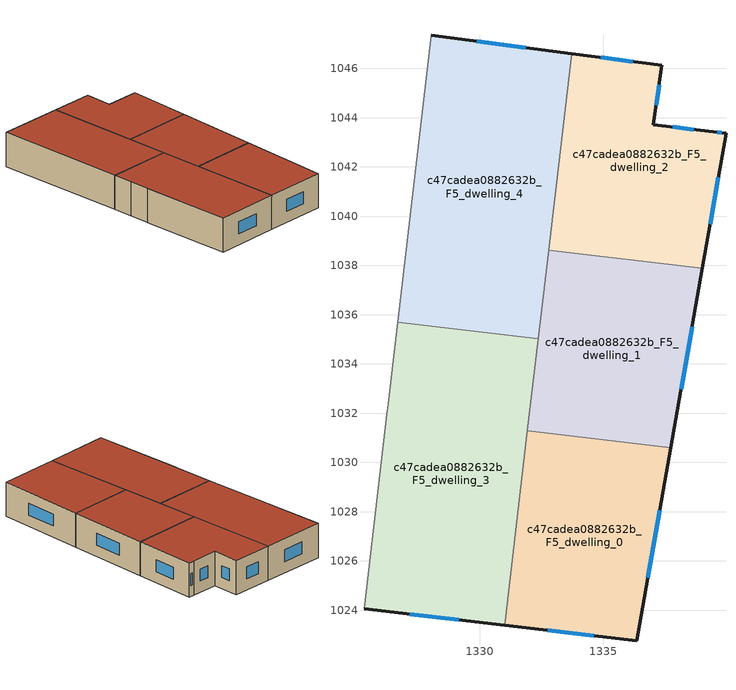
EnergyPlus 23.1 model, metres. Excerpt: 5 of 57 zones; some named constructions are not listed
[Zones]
c47cadea0882632b_F5_dwelling_0
 floor to c47cadea0882632b_F4_dwelling_0 (EU_floor_Construction): 1337.75,1030.61 1336.37,1022.76 1331,1023.39 1331.92,1031.29 z15
 wall outside (EU_wall_Construction): 1331,1023.39 1336.37,1022.76 1337.75,1030.61 z15:18
 wall to c47cadea0882632b_F5_dwelling_1 (EU_wall_Construction): 1337.75,1030.61 1331.92,1031.29 z15:18
 wall to c47cadea0882632b_F5_dwelling_3 (EU_wall_Construction): 1331.92,1031.29 1331,1023.39 z15:18
 window (EU_Window_Construction): 1336.82,1025.31 1337.3,1028.06 / 1332.74,1023.19 1334.62,1022.97 z15.98:17.02
 roof outside (EU_roof_Construction): 1336.37,1022.76 1337.75,1030.61 1331.92,1031.29 1331,1023.39 z18
c47cadea0882632b_F5_dwelling_1
 floor to c47cadea0882632b_F4_dwelling_1 (EU_floor_Construction): 1339.03,1037.88 1337.75,1030.61 1331.92,1031.29 1332.78,1038.62 z15
 wall outside (EU_wall_Construction): 1337.75,1030.61 1339.03,1037.88 z15:18
 wall to c47cadea0882632b_F5_dwelling_2 (EU_wall_Construction): 1339.03,1037.88 1332.78,1038.62 z15:18
 wall to c47cadea0882632b_F5_dwelling_4 (EU_wall_Construction): 1332.78,1038.62 1332.36,1035.02 z15:18
 wall to c47cadea0882632b_F5_dwelling_3 (EU_wall_Construction): 1332.36,1035.02 1331.92,1031.29 z15:18
 window (EU_Window_Construction): 1338.16,1032.97 1338.61,1035.52 z15.98:17.02
 roof outside (EU_roof_Construction): 1337.75,1030.61 1339.03,1037.88 1332.78,1038.62 1331.92,1031.29 z18
c47cadea0882632b_F5_dwelling_2
 floor to c47cadea0882632b_F4_dwelling_2 (EU_floor_Construction): 1337.39,1046.12 1337.04,1043.72 1339.47,1043.42 1339.99,1043.36 1339.03,1037.88 1332.78,1038.62 1333.72,1046.6 z15
 wall outside (EU_wall_Construction): 1339.03,1037.88 1339.99,1043.36 1339.47,1043.42 1337.04,1043.72 1337.39,1046.12 1333.72,1046.6 z15:18
 wall to c47cadea0882632b_F5_dwelling_4 (EU_wall_Construction): 1333.72,1046.6 1332.78,1038.62 z15:18
 window (EU_Window_Construction): 1339.34,1039.67 1339.68,1041.58 / 1336.2,1046.28 1334.91,1046.45 / 1337.15,1044.5 1337.28,1045.34 / 1338.68,1043.52 1337.83,1043.62 / 1339.82,1043.38 1339.64,1043.4 z15.98:17.02
 roof outside (EU_roof_Construction): 1339.03,1037.88 1339.99,1043.36 1339.47,1043.42 1337.04,1043.72 1337.39,1046.12 1333.72,1046.6 1332.78,1038.62 z18
c47cadea0882632b_F5_dwelling_3
 floor to c47cadea0882632b_F4_dwelling_3 (EU_floor_Construction): 1332.36,1035.02 1331,1023.39 1325.29,1024.06 1326.65,1035.69 z15
 wall outside (EU_wall_Construction): 1325.29,1024.06 1331,1023.39 z15:18
 wall to c47cadea0882632b_F5_dwelling_4 (EU_wall_Construction): 1332.36,1035.02 1326.65,1035.69 z15:18
 wall to c47cadea0882632b_F5_dwelling_5 (EU_wall_Construction): 1326.45,1033.96 1326.25,1032.2 1326.24,1032.13 1325.29,1024.06 z15:18
 wall to c47cadea0882632b_F5_dwelling_6 (EU_wall_Construction): 1326.65,1035.69 1326.45,1033.97 z15:18
 window (EU_Window_Construction): 1327.15,1023.85 1329.14,1023.61 z15.98:17.02
 roof outside (EU_roof_Construction): 1331,1023.39 1332.36,1035.02 1326.65,1035.69 1325.29,1024.06 z18
c47cadea0882632b_F5_dwelling_4
 floor to c47cadea0882632b_F4_dwelling_4 (EU_floor_Construction): 1333.72,1046.6 1332.36,1035.02 1326.65,1035.69 1328.02,1047.35 z15
 wall outside (EU_wall_Construction): 1333.72,1046.6 1328.02,1047.35 z15:18
 wall to c47cadea0882632b_F5_dwelling_6 (EU_wall_Construction): 1328.02,1047.35 1326.65,1035.69 z15:18
 window (EU_Window_Construction): 1331.87,1046.84 1329.88,1047.11 z15.98:17.02
 roof outside (EU_roof_Construction): 1332.36,1035.02 1333.72,1046.6 1328.02,1047.35 1326.65,1035.69 z18
[HVACTEMPLATE:THERMOSTAT] Constant Heating Setpoint=20; Constant Cooling Setpoint=50
EU_HeatOnly_c47cadea0882632b_F0_dwelling_0; EU_HeatOnly_c47cadea0882632b_F0_dwelling_1; EU_HeatOnly_c47cadea0882632b_F0_dwelling_2; EU_HeatOnly_c47cadea0882632b_F0_dwelling_3; EU_HeatOnly_c47cadea0882632b_F0_dwelling_4; EU_HeatOnly_c47cadea0882632b_F0_dwelling_5; EU_HeatOnly_c47cadea0882632b_F0_dwelling_6; EU_HeatOnly_c47cadea0882632b_F0_dwelling_7; EU_HeatOnly_c47cadea0882632b_F0_dwelling_8; EU_HeatOnly_c47cadea0882632b_F0_dwelling_9; EU_HeatOnly_c47cadea0882632b_F1_dwelling_0; EU_HeatOnly_c47cadea0882632b_F1_dwelling_1; EU_HeatOnly_c47cadea0882632b_F1_dwelling_2; EU_HeatOnly_c47cadea0882632b_F1_dwelling_3; EU_HeatOnly_c47cadea0882632b_F1_dwelling_4; EU_HeatOnly_c47cadea0882632b_F1_dwelling_5; EU_HeatOnly_c47cadea0882632b_F1_dwelling_6; EU_HeatOnly_c47cadea0882632b_F1_dwelling_7; EU_HeatOnly_c47cadea0882632b_F1_dwelling_8; EU_HeatOnly_c47cadea0882632b_F1_dwelling_9; EU_HeatOnly_c47cadea0882632b_F2_dwelling_0; EU_HeatOnly_c47cadea0882632b_F2_dwelling_1; EU_HeatOnly_c47cadea0882632b_F2_dwelling_2; EU_HeatOnly_c47cadea0882632b_F2_dwelling_3; EU_HeatOnly_c47cadea0882632b_F2_dwelling_4; EU_HeatOnly_c47cadea0882632b_F2_dwelling_5; EU_HeatOnly_c47cadea0882632b_F2_dwelling_6; EU_HeatOnly_c47cadea0882632b_F2_dwelling_7; EU_HeatOnly_c47cadea0882632b_F2_dwelling_8; EU_HeatOnly_c47cadea0882632b_F2_dwelling_9; EU_HeatOnly_c47cadea0882632b_F3_dwelling_0; EU_HeatOnly_c47cadea0882632b_F3_dwelling_1; EU_HeatOnly_c47cadea0882632b_F3_dwelling_2; EU_HeatOnly_c47cadea0882632b_F3_dwelling_3; EU_HeatOnly_c47cadea0882632b_F3_dwelling_4; EU_HeatOnly_c47cadea0882632b_F3_dwelling_5; EU_HeatOnly_c47cadea0882632b_F3_dwelling_6; EU_HeatOnly_c47cadea0882632b_F3_dwelling_7; EU_HeatOnly_c47cadea0882632b_F3_dwelling_8; EU_HeatOnly_c47cadea0882632b_F4_dwelling_0; EU_HeatOnly_c47cadea0882632b_F4_dwelling_1; EU_HeatOnly_c47cadea0882632b_F4_dwelling_2; EU_HeatOnly_c47cadea0882632b_F4_dwelling_3; EU_HeatOnly_c47cadea0882632b_F4_dwelling_4; EU_HeatOnly_c47cadea0882632b_F4_dwelling_5; EU_HeatOnly_c47cadea0882632b_F4_dwelling_6; EU_HeatOnly_c47cadea0882632b_F4_dwelling_7; EU_HeatOnly_c47cadea0882632b_F4_dwelling_8; EU_HeatOnly_c47cadea0882632b_F5_dwelling_0; EU_HeatOnly_c47cadea0882632b_F5_dwelling_1; EU_HeatOnly_c47cadea0882632b_F5_dwelling_2; EU_HeatOnly_c47cadea0882632b_F5_dwelling_3; EU_HeatOnly_c47cadea0882632b_F5_dwelling_4; EU_HeatOnly_c47cadea0882632b_F5_dwelling_5; EU_HeatOnly_c47cadea0882632b_F5_dwelling_6; EU_HeatOnly_c47cadea0882632b_F5_dwelling_7; EU_HeatOnly_c47cadea0882632b_F5_dwelling_8
[SCHEDULE:CONSTANT]
Name | Hourly Value
EU_AlwaysOn | 1
EU_CoolingOff | 0
[SCHEDULE:FILE] Column Number=1; Rows to Skip at Top=0; Number of Hours of Data=8760; Column Separator=Comma; Interpolate to Timestep=No; Minutes per Item=60; Adjust Schedule for Daylight Savings=Yes
Name | File
EU_Step8_GainSchedule_c47cadea0882632b_F1_dwelling_5_f000 | ../../schedules/c47cadea0882632b/c47cadea0882632b_F1_dwelling_5_f000_gain.csv
EU_Step8_GainSchedule_c47cadea0882632b_F1_dwelling_6_f000 | ../../schedules/c47cadea0882632b/c47cadea0882632b_F1_dwelling_6_f000_gain.csv
EU_Step8_GainSchedule_c47cadea0882632b_F1_dwelling_7_f000 | ../../schedules/c47cadea0882632b/c47cadea0882632b_F1_dwelling_7_f000_gain.csv
EU_Step8_GainSchedule_c47cadea0882632b_F1_dwelling_8_f000 | ../../schedules/c47cadea0882632b/c47cadea0882632b_F1_dwelling_8_f000_gain.csv
EU_Step8_GainSchedule_c47cadea0882632b_F1_dwelling_9_f000 | ../../schedules/c47cadea0882632b/c47cadea0882632b_F1_dwelling_9_f000_gain.csv
EU_Step8_GainSchedule_c47cadea0882632b_F2_dwelling_0_f000 | ../../schedules/c47cadea0882632b/c47cadea0882632b_F2_dwelling_0_f000_gain.csv
EU_Step8_GainSchedule_c47cadea0882632b_F2_dwelling_1_f000 | ../../schedules/c47cadea0882632b/c47cadea0882632b_F2_dwelling_1_f000_gain.csv
EU_Step8_GainSchedule_c47cadea0882632b_F2_dwelling_2_f000 | ../../schedules/c47cadea0882632b/c47cadea0882632b_F2_dwelling_2_f000_gain.csv
EU_Step8_GainSchedule_c47cadea0882632b_F2_dwelling_3_f000 | ../../schedules/c47cadea0882632b/c47cadea0882632b_F2_dwelling_3_f000_gain.csv
EU_Step8_GainSchedule_c47cadea0882632b_F2_dwelling_4_f000 | ../../schedules/c47cadea0882632b/c47cadea0882632b_F2_dwelling_4_f000_gain.csv
EU_Step8_GainSchedule_c47cadea0882632b_F2_dwelling_5_f000 | ../../schedules/c47cadea0882632b/c47cadea0882632b_F2_dwelling_5_f000_gain.csv
EU_Step8_GainSchedule_c47cadea0882632b_F2_dwelling_6_f000 | ../../schedules/c47cadea0882632b/c47cadea0882632b_F2_dwelling_6_f000_gain.csv
EU_Step8_GainSchedule_c47cadea0882632b_F2_dwelling_7_f000 | ../../schedules/c47cadea0882632b/c47cadea0882632b_F2_dwelling_7_f000_gain.csv
EU_Step8_GainSchedule_c47cadea0882632b_F2_dwelling_8_f000 | ../../schedules/c47cadea0882632b/c47cadea0882632b_F2_dwelling_8_f000_gain.csv
EU_Step8_GainSchedule_c47cadea0882632b_F2_dwelling_9_f000 | ../../schedules/c47cadea0882632b/c47cadea0882632b_F2_dwelling_9_f000_gain.csv
EU_Step8_GainSchedule_c47cadea0882632b_F4_dwelling_2_f000 | ../../schedules/c47cadea0882632b/c47cadea0882632b_F4_dwelling_2_f000_gain.csv
EU_Step8_GainSchedule_c47cadea0882632b_F4_dwelling_3_f000 | ../../schedules/c47cadea0882632b/c47cadea0882632b_F4_dwelling_3_f000_gain.csv
EU_Step8_GainSchedule_c47cadea0882632b_F4_dwelling_4_f000 | ../../schedules/c47cadea0882632b/c47cadea0882632b_F4_dwelling_4_f000_gain.csv
EU_Step8_GainSchedule_c47cadea0882632b_F4_dwelling_5_f000 | ../../schedules/c47cadea0882632b/c47cadea0882632b_F4_dwelling_5_f000_gain.csv
EU_Step8_GainSchedule_c47cadea0882632b_F4_dwelling_6_f000 | ../../schedules/c47cadea0882632b/c47cadea0882632b_F4_dwelling_6_f000_gain.csv
EU_Step8_GainSchedule_c47cadea0882632b_F4_dwelling_7_f000 | ../../schedules/c47cadea0882632b/c47cadea0882632b_F4_dwelling_7_f000_gain.csv
EU_Step8_GainSchedule_c47cadea0882632b_F4_dwelling_8_f000 | ../../schedules/c47cadea0882632b/c47cadea0882632b_F4_dwelling_8_f000_gain.csv
EU_Step8_GainSchedule_c47cadea0882632b_F5_dwelling_0_f000 | ../../schedules/c47cadea0882632b/c47cadea0882632b_F5_dwelling_0_f000_gain.csv
EU_Step8_GainSchedule_c47cadea0882632b_F5_dwelling_1_f000 | ../../schedules/c47cadea0882632b/c47cadea0882632b_F5_dwelling_1_f000_gain.csv
EU_Step8_GainSchedule_c47cadea0882632b_F5_dwelling_2_f000 | ../../schedules/c47cadea0882632b/c47cadea0882632b_F5_dwelling_2_f000_gain.csv
EU_Step8_GainSchedule_c47cadea0882632b_F5_dwelling_3_f000 | ../../schedules/c47cadea0882632b/c47cadea0882632b_F5_dwelling_3_f000_gain.csv
EU_Step8_GainSchedule_c47cadea0882632b_F5_dwelling_4_f000 | ../../schedules/c47cadea0882632b/c47cadea0882632b_F5_dwelling_4_f000_gain.csv
EU_Step8_GainSchedule_c47cadea0882632b_F5_dwelling_5_f000 | ../../schedules/c47cadea0882632b/c47cadea0882632b_F5_dwelling_5_f000_gain.csv
EU_Step8_GainSchedule_c47cadea0882632b_F5_dwelling_6_f000 | ../../schedules/c47cadea0882632b/c47cadea0882632b_F5_dwelling_6_f000_gain.csv
EU_Step8_GainSchedule_c47cadea0882632b_F5_dwelling_7_f000 | ../../schedules/c47cadea0882632b/c47cadea0882632b_F5_dwelling_7_f000_gain.csv
EU_Step8_GainSchedule_c47cadea0882632b_F5_dwelling_8_f000 | ../../schedules/c47cadea0882632b/c47cadea0882632b_F5_dwelling_8_f000_gain.csv
